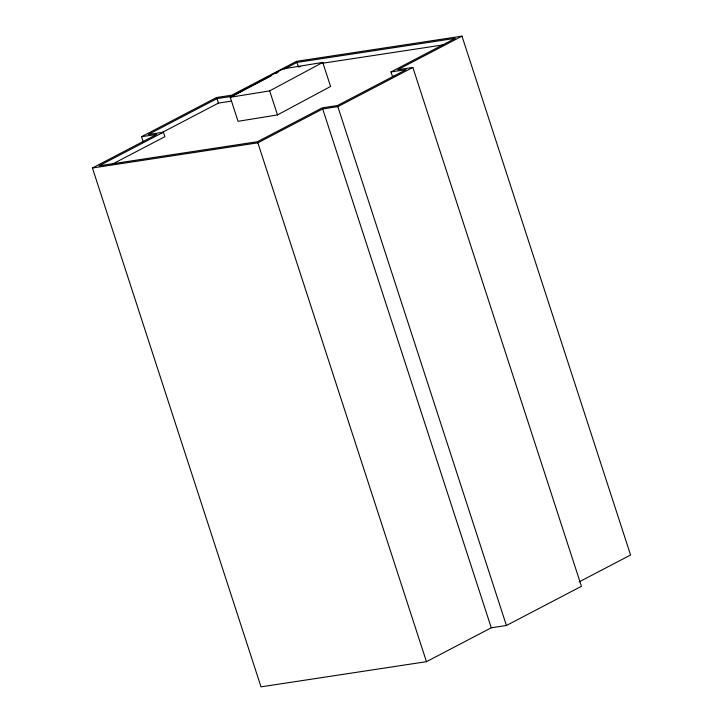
<?xml version="1.0" encoding="UTF-8"?>
<svg xmlns="http://www.w3.org/2000/svg" width="723" height="723" viewBox="0 0 723 723"><rect width="100%" height="100%" fill="white"/><g stroke="black" fill="none" stroke-linecap="round" stroke-linejoin="round"><path stroke-width="1.08" d="M230.239 97.271L283.335 68.821L322.765 62.431L330.574 86.471L277.478 114.921L238.048 121.31L230.239 97.271L269.67 90.881L322.765 62.431M143.308 142.079L141.563 136.701L216.575 97.506L231.721 95.201L296.547 61.328L461.988 36.15L630.573 555.011L579.141 581.879M271.026 75.978L232.128 96.304L216.981 98.608L148.26 134.523L163.407 132.219L164.871 136.701L111.459 164.609M461.988 36.15L397.704 69.742L412.851 67.438L581.437 586.299L506.425 625.494L491.279 627.799L426.453 661.672L261.012 686.85L92.427 167.989L156.71 134.397L141.563 136.701M161.672 132.761L218.436 103.1L231.423 101.121M163.407 132.219L99.123 165.811L257.46 141.717L322.286 107.835L337.433 105.531L406.154 69.625L390.998 71.929L392.462 76.421L394.622 76.087M276.005 73.375L278.003 72.336M283.985 69.209L296.954 62.431L455.291 38.337L390.998 71.929M92.427 167.989L257.867 142.82L322.693 108.938L337.84 106.633L412.851 67.438M300.641 66.579L298.409 66.923L296.954 62.431M322.946 63.19L443.362 44.862M337.84 106.633L506.425 625.494M322.693 108.938L491.279 627.799M269.67 90.881L277.478 114.921M257.867 142.82L426.453 661.672M216.981 98.608L218.436 103.1"/></g></svg>
